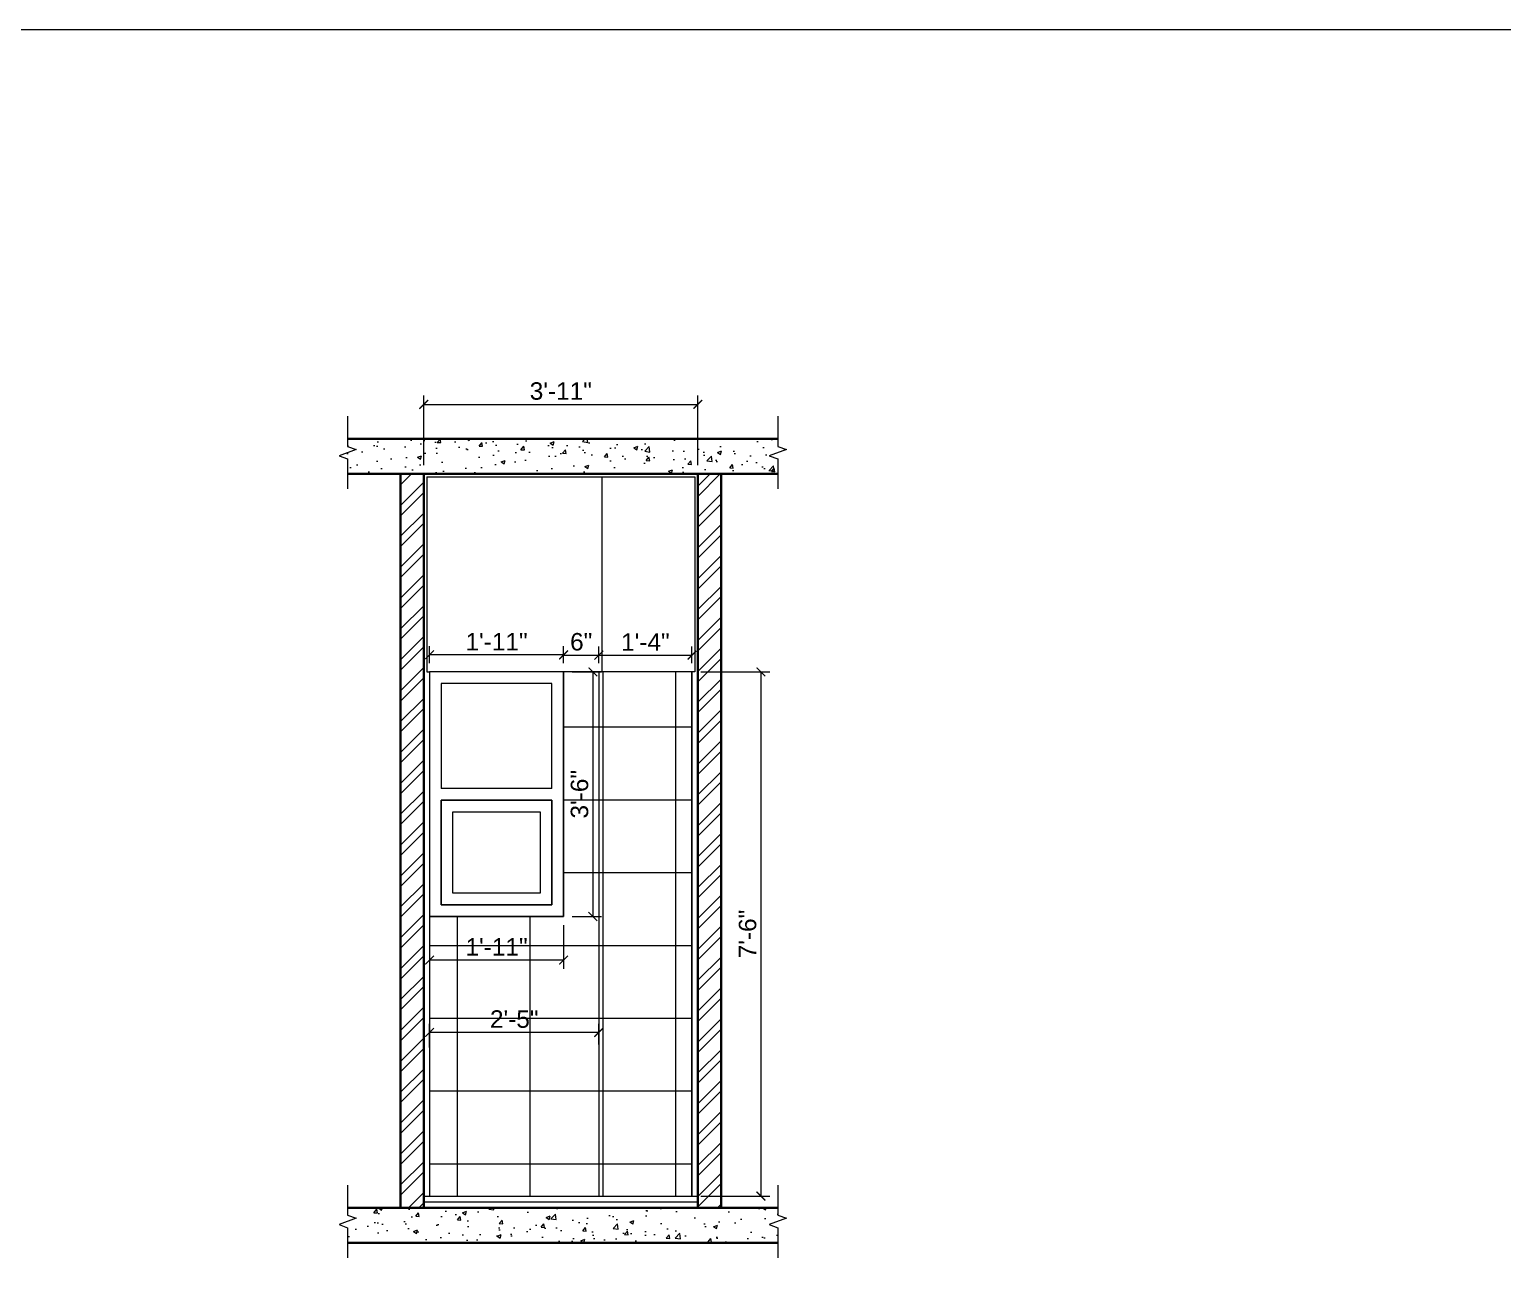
# Model space of a CAD drawing. Header units: inches. Extents: x 10755 to 33653, y -10992 to 10708.
# Drawn here: x 22630.1 to 22883, y 4272 to 4486.1 of the extents above; entities that cross this region are included whole.
import ezdxf

# ---------------------------------------------------------------- set-up
doc = ezdxf.new("R2010")
doc.units = ezdxf.units.IN
doc.header["$MEASUREMENT"] = 0
doc.linetypes.add('HIDDEN', pattern=[0.375, 0.25, -0.125])
for name, color, linetype, lineweight in [('12-Dim', 4, 'Continuous', 20), ('beam in plan', 241, 'HIDDEN', 20), ('Dimention', 4, 'Continuous', 15), ('elevation2', 151, 'Continuous', 18), ('hatch', 33, 'Continuous', 5), ('hatch 2', 8, 'Continuous', 13), ('hatch- rcc', 252, 'Continuous', 5), ('PLASTER', 50, 'Continuous', 9), ('wall', 1, 'Continuous', 35)]:
    doc.layers.add(name, color=color, linetype=linetype, lineweight=lineweight)
doc.styles.add('ATTR', font='romans.shx', dxfattribs={"width": 0.8, "height": 0.7})
doc.styles.get("Standard").update_dxf_attribs({"font": 'arial.ttf'})
doc.dimstyles.new('s3', dxfattribs={"dimscale": 3, "dimtxt": 1, "dimasz": 0.5, "dimexe": 0.5, "dimexo": 0.5, "dimgap": 0.25, "dimtad": 1, "dimzin": 3, "dimdsep": 46, "dimlunit": 4, "dimtxsty": 'Standard', "dimblk": 'ARCHTICK', "dimcen": 0, "dimclrd": 256, "dimclre": 256, "dimclrt": 6, "dimadec": 0, "dimazin": 0, "dimtfac": 0.5, "dimtix": 1, "dimtmove": 1, "dimatfit": 3, "dimfxl": 0.5, "dimfrac": 1, "dimtolj": 1, "dimtzin": 0, "dimarcsym": 1})
pattern_1 = [(45, (-6624.4078, -5896.172), (-2.6516504, 2.6516504), []), (45, (-6622.64, -5896.172), (-2.6516504, 2.6516504), [])]
pattern_2 = [(50, (-6624.408, -5896.172), (7.1726018, -0.6275213), [0.75, -8.25]), (355, (-6624.408, -5896.172), (-1.3875133, 7.5219213), [0.6, -6.6]), (100.451444, (-6623.81, -5896.224), (5.7850885, 6.8944), [0.637402, -7.011421]), (46.1842, (-6624.408, -5894.172), (10.672413, -1.655193), [1.125, -12.375]), (96.63564, (-6623.518, -5894.31), (9.346619, 9.741186), [0.956103, -10.517138]), (351.18416, (-6624.408, -5894.172), (9.346619, 9.741186), [0.9, -9.9]), (21, (-6623.408, -5894.672), (5.9690705, -4.026189), [0.75, -8.25]), (326, (-6623.408, -5894.672), (2.4331533, 7.2515005), [0.6, -6.6]), (71.451445, (-6622.9104, -5895.0074), (8.4022238, 3.2253115), [0.637402, -7.011421]), (37.5, (-6624.4078, -5896.1719), (0.12159855, 3.32893854), [0, -6.52, 0, -6.7, 0, -6.625]), (7.5, (-6624.4078, -5896.172), (2.6306954, 3.9441171), [0, -3.82, 0, -6.37, 0, -2.525]), (327.5, (-6626.6378, -5896.1719), (5.33822436, -0.2255487), [0, -2.5, 0, -7.8, 0, -10.35]), (317.5, (-6627.638, -5896.172), (5.8318617, 1.0010498), [0, -3.25, 0, -5.18, 0, -7.35])]

# ---------------------------------------------------------------- blocks, each defined once
blk = doc.blocks.new('_ArchTick')
at = {"color": 0, "const_width": 0.15}
blk.add_lwpolyline([(-0.5, -0.5), (0.5, 0.5)], dxfattribs=at)
blk = doc.blocks.new('*D2030')
at = {"layer": 'Defpoints', "color": 0, "transparency": 16777216}
for p in [(8880.59, 6709.25), (8874.54, 6706.37), (8880.59, 6706.37)]:
    blk.add_point(p, dxfattribs=at)
at = {"layer": 'Dimention', "lineweight": -2, "transparency": 16777216}
for p, q in [((8874.54, 6707.87), (8874.54, 6710.75)), ((8880.59, 6707.87), (8880.59, 6710.75)), ((8874.54, 6709.25), (8880.59, 6709.25))]:
    blk.add_line(p, q, dxfattribs=at)
at = {"layer": 'Dimention', "lineweight": -2, "transparency": 16777216, "xscale": 1.5, "yscale": 1.5, "zscale": 1.5, "rotation": 180}
blk.add_blockref('_ArchTick', (8874.54, 6709.25), dxfattribs=at)
at = {"layer": 'Dimention', "lineweight": -2, "transparency": 16777216, "xscale": 1.5, "yscale": 1.5, "zscale": 1.5}
blk.add_blockref('_ArchTick', (8880.59, 6709.25), dxfattribs=at)
at = {"layer": 'Dimention', "color": 6, "transparency": 16777216, "insert": (8877.57, 6711.53), "char_height": 3, "attachment_point": 5}
blk.add_mtext('\\A1;6"', dxfattribs=at)
blk = doc.blocks.new('*D2031')
at = {"layer": 'Defpoints', "color": 0, "transparency": 16777216}
for p in [(8896.59, 6709.25), (8880.59, 6706.37), (8896.59, 6706.37)]:
    blk.add_point(p, dxfattribs=at)
at = {"layer": 'Dimention', "lineweight": -2, "transparency": 16777216}
for p, q in [((8880.59, 6707.87), (8880.59, 6710.75)), ((8896.59, 6707.87), (8896.59, 6710.75)), ((8880.59, 6709.25), (8896.59, 6709.25))]:
    blk.add_line(p, q, dxfattribs=at)
at = {"layer": 'Dimention', "lineweight": -2, "transparency": 16777216, "xscale": 1.5, "yscale": 1.5, "zscale": 1.5, "rotation": 180}
blk.add_blockref('_ArchTick', (8880.59, 6709.25), dxfattribs=at)
at = {"layer": 'Dimention', "lineweight": -2, "transparency": 16777216, "xscale": 1.5, "yscale": 1.5, "zscale": 1.5}
blk.add_blockref('_ArchTick', (8896.59, 6709.25), dxfattribs=at)
at = {"layer": 'Dimention', "color": 6, "transparency": 16777216, "insert": (8888.59, 6711.5), "char_height": 3, "attachment_point": 5}
blk.add_mtext('\\A1;1\'-4"', dxfattribs=at)
blk = doc.blocks.new('*D2032')
at = {"layer": 'Defpoints', "color": 0, "transparency": 16777216}
for p in [(8851.54, 6709.31), (8851.54, 6706.37), (8874.54, 6706.37)]:
    blk.add_point(p, dxfattribs=at)
at = {"layer": 'Dimention', "lineweight": -2, "transparency": 16777216}
for p, q in [((8851.54, 6707.87), (8851.54, 6710.81)), ((8874.54, 6707.87), (8874.54, 6710.81)), ((8874.54, 6709.31), (8851.54, 6709.31))]:
    blk.add_line(p, q, dxfattribs=at)
at = {"layer": 'Dimention', "lineweight": -2, "transparency": 16777216, "xscale": 1.5, "yscale": 1.5, "zscale": 1.5, "rotation": 180}
blk.add_blockref('_ArchTick', (8851.54, 6709.31), dxfattribs=at)
at = {"layer": 'Dimention', "lineweight": -2, "transparency": 16777216, "xscale": 1.5, "yscale": 1.5, "zscale": 1.5}
blk.add_blockref('_ArchTick', (8874.54, 6709.31), dxfattribs=at)
at = {"layer": 'Dimention', "color": 6, "transparency": 16777216, "insert": (8863.04, 6711.56), "char_height": 3, "attachment_point": 5}
blk.add_mtext('\\A1;1\'-11"', dxfattribs=at)
blk = doc.blocks.new('*D2033')
at = {"layer": 'Defpoints', "color": 0, "transparency": 16777216}
for p in [(8874.54, 6706.37), (8874.54, 6664.37), (8879.57, 6664.37)]:
    blk.add_point(p, dxfattribs=at)
at = {"layer": 'Dimention', "lineweight": -2, "transparency": 16777216}
for p, q in [((8876.04, 6706.37), (8881.07, 6706.37)), ((8879.57, 6706.37), (8879.57, 6664.37)), ((8876.04, 6664.37), (8881.07, 6664.37))]:
    blk.add_line(p, q, dxfattribs=at)
at = {"layer": 'Dimention', "lineweight": -2, "transparency": 16777216, "xscale": 1.5, "yscale": 1.5, "zscale": 1.5}
for p, rotation in [((8879.57, 6706.37), 90), ((8879.57, 6664.37), 270)]:
    blk.add_blockref('_ArchTick', p, dxfattribs=dict(at, rotation=rotation))
at = {"layer": 'Dimention', "color": 6, "transparency": 16777216, "insert": (8877.29, 6685.37), "char_height": 3, "attachment_point": 5, "rotation": 90}
blk.add_mtext('\\A1;3\'-6"', dxfattribs=at)
blk = doc.blocks.new('*D2034')
at = {"layer": 'Defpoints', "color": 0, "transparency": 16777216}
for p in [(8851.54, 6664.37), (8874.54, 6664.37), (8851.54, 6656.9)]:
    blk.add_point(p, dxfattribs=at)
at = {"layer": 'Dimention', "lineweight": -2, "transparency": 16777216}
for p, q in [((8851.54, 6662.87), (8851.54, 6655.4)), ((8874.54, 6662.87), (8874.54, 6655.4)), ((8874.54, 6656.9), (8851.54, 6656.9))]:
    blk.add_line(p, q, dxfattribs=at)
at = {"layer": 'Dimention', "lineweight": -2, "transparency": 16777216, "xscale": 1.5, "yscale": 1.5, "zscale": 1.5, "rotation": 180}
blk.add_blockref('_ArchTick', (8851.54, 6656.9), dxfattribs=at)
at = {"layer": 'Dimention', "lineweight": -2, "transparency": 16777216, "xscale": 1.5, "yscale": 1.5, "zscale": 1.5}
blk.add_blockref('_ArchTick', (8874.54, 6656.9), dxfattribs=at)
at = {"layer": 'Dimention', "color": 6, "transparency": 16777216, "insert": (8863.04, 6659.16), "char_height": 3, "attachment_point": 5}
blk.add_mtext('\\A1;1\'-11"', dxfattribs=at)
blk = doc.blocks.new('*D2035')
at = {"layer": 'Defpoints', "color": 0, "transparency": 16777216}
for p in [(8851.54, 6644.47), (8851.54, 6640.37), (8880.59, 6640.9)]:
    blk.add_point(p, dxfattribs=at)
at = {"layer": 'Dimention', "lineweight": -2, "transparency": 16777216}
for p, q in [((8851.54, 6641.87), (8851.54, 6645.97)), ((8880.59, 6642.4), (8880.59, 6645.97)), ((8880.59, 6644.47), (8851.54, 6644.47))]:
    blk.add_line(p, q, dxfattribs=at)
at = {"layer": 'Dimention', "lineweight": -2, "transparency": 16777216, "xscale": 1.5, "yscale": 1.5, "zscale": 1.5, "rotation": 180}
blk.add_blockref('_ArchTick', (8851.54, 6644.47), dxfattribs=at)
at = {"layer": 'Dimention', "lineweight": -2, "transparency": 16777216, "xscale": 1.5, "yscale": 1.5, "zscale": 1.5}
blk.add_blockref('_ArchTick', (8880.59, 6644.47), dxfattribs=at)
at = {"layer": 'Dimention', "color": 6, "transparency": 16777216, "insert": (8866.07, 6646.75), "char_height": 3, "attachment_point": 5}
blk.add_mtext('\\A1;2\'-5"', dxfattribs=at)
blk = doc.blocks.new('*D2036')
at = {"layer": 'Defpoints', "color": 0, "transparency": 16777216}
for p in [(8896.59, 6706.37), (8896.59, 6616.37), (8908.43, 6616.37)]:
    blk.add_point(p, dxfattribs=at)
at = {"layer": 'Dimention', "lineweight": -2, "transparency": 16777216}
for p, q in [((8898.09, 6706.37), (8909.93, 6706.37)), ((8908.43, 6706.37), (8908.43, 6616.37)), ((8898.09, 6616.37), (8909.93, 6616.37))]:
    blk.add_line(p, q, dxfattribs=at)
at = {"layer": 'Dimention', "lineweight": -2, "transparency": 16777216, "xscale": 1.5, "yscale": 1.5, "zscale": 1.5}
for p, rotation in [((8908.43, 6706.37), 90), ((8908.43, 6616.37), 270)]:
    blk.add_blockref('_ArchTick', p, dxfattribs=dict(at, rotation=rotation))
at = {"layer": 'Dimention', "color": 6, "transparency": 16777216, "insert": (8906.15, 6661.37), "char_height": 3, "attachment_point": 5, "rotation": 90}
blk.add_mtext('\\A1;7\'-6"', dxfattribs=at)
blk = doc.blocks.new('*D2041')
at = {"layer": 'Defpoints', "color": 0, "transparency": 16777216}
for p in [(8897.59, 6752.3), (8850.54, 6740.37), (8897.59, 6740.37)]:
    blk.add_point(p, dxfattribs=at)
at = {"layer": 'Dimention', "lineweight": -2, "transparency": 16777216}
for p, q in [((8850.54, 6741.87), (8850.54, 6753.8)), ((8897.59, 6741.87), (8897.59, 6753.8)), ((8850.54, 6752.3), (8897.59, 6752.3))]:
    blk.add_line(p, q, dxfattribs=at)
at = {"layer": 'Dimention', "lineweight": -2, "transparency": 16777216, "xscale": 1.5, "yscale": 1.5, "zscale": 1.5, "rotation": 180}
blk.add_blockref('_ArchTick', (8850.54, 6752.3), dxfattribs=at)
at = {"layer": 'Dimention', "lineweight": -2, "transparency": 16777216, "xscale": 1.5, "yscale": 1.5, "zscale": 1.5}
blk.add_blockref('_ArchTick', (8897.59, 6752.3), dxfattribs=at)
at = {"layer": 'Dimention', "color": 6, "transparency": 16777216, "insert": (8874.07, 6754.58), "char_height": 3, "attachment_point": 5}
blk.add_mtext('\\A1;3\'-11"', dxfattribs=at)
blk = doc.blocks.new('A$C73A77BFC')
at = {"layer": 'hatch'}
h = blk.add_hatch(dxfattribs=at)
h.set_pattern_fill('ANSI37', color=256, scale=100, angle=45)
h.set_pattern_definition([(90, (-6571.457, -5896.172), (-12.5, 3e-15), []), (180, (-6571.457, -5896.172), (-3e-15, -12.5), [])])
h.paths.add_polyline_path([(2325.133, 810.194), (2303.086, 810.194), (2303.086, 768.194), (2280.086, 768.194), (2280.086, 720.194), (2325.133, 720.194)])
at = {"layer": 'hatch 2', "linetype": 'Continuous', "ltscale": 30}
h = blk.add_hatch(dxfattribs=at)
h.set_pattern_fill('ANSI32', color=256, scale=10, style=0)
h.set_pattern_definition(pattern_1)
h.paths.add_polyline_path([(2279.086, 844.194), (2275.086, 844.194), (2275.086, 718.194), (2279.086, 718.194)])
h = blk.add_hatch(dxfattribs=at)
h.set_pattern_fill('ANSI32', color=256, scale=10, style=0)
h.set_pattern_definition(pattern_1)
h.paths.add_polyline_path([(2330.133, 844.194), (2326.133, 844.194), (2326.133, 718.194), (2330.133, 718.194)])
at = {"layer": 'hatch- rcc'}
h = blk.add_hatch(dxfattribs=at)
h.set_pattern_fill('AR-CONC', color=256, style=0)
h.set_pattern_definition(pattern_2)
h.paths.add_polyline_path([(2266.009, 850.194), (2266.009, 848.924), (2267.493, 848.384), (2264.525, 847.304), (2266.009, 846.764), (2266.009, 844.194), (2339.89, 844.194), (2339.89, 846.764), (2338.406, 847.304), (2341.373, 848.384), (2339.89, 848.924), (2339.89, 850.194)])
h = blk.add_hatch(dxfattribs=at)
h.set_pattern_fill('AR-CONC', color=256, style=0)
h.set_pattern_definition(pattern_2)
h.paths.add_polyline_path([(2339.89, 712.194), (2339.89, 714.764), (2338.406, 715.304), (2341.373, 716.384), (2339.89, 716.924), (2339.89, 718.194), (2266.009, 718.194), (2266.009, 716.924), (2267.493, 716.384), (2264.525, 715.304), (2266.009, 714.764), (2266.009, 712.194)])
at = {"layer": '12-Dim', "linetype": 'Continuous'}
for points in [[(2266.009, 854.083), (2266.009, 848.924), (2267.493, 848.384), (2264.525, 847.304), (2266.009, 846.764), (2266.009, 841.624)], [(2339.89, 854.083), (2339.89, 848.924), (2341.373, 848.384), (2338.406, 847.304), (2339.89, 846.764), (2339.89, 841.624)], [(2266.009, 722.083), (2266.009, 716.924), (2267.493, 716.384), (2264.525, 715.304), (2266.009, 714.764), (2266.009, 709.624)], [(2339.89, 722.083), (2339.89, 716.924), (2341.373, 716.384), (2338.406, 715.304), (2339.89, 714.764), (2339.89, 709.624)]]:
    blk.add_lwpolyline(points, dxfattribs=at)
at = {"layer": 'Dimention'}
blk.add_lwpolyline([(1940.423, 920.501), (2988.202, 920.501), (2988.202, 437.965), (1940.423, 437.965)], close=True, dxfattribs=at)
blk.add_lwpolyline([(2282.086, 788.194), (2282.086, 770.194), (2301.086, 770.194), (2301.086, 788.194)], dxfattribs=at)
at = {"layer": 'elevation2'}
for p, q in [((2301.086, 790.194), (2282.086, 790.194)), ((2301.086, 788.194), (2282.086, 788.194))]:
    blk.add_line(p, q, dxfattribs=at)
for points in [[(2303.086, 810.194), (2280.086, 810.194), (2280.086, 768.194), (2303.086, 768.194)], [(2282.086, 788.194), (2301.086, 788.194), (2301.086, 770.194), (2282.086, 770.194)], [(2284.086, 786.194), (2299.086, 786.194), (2299.086, 772.194), (2284.086, 772.194)]]:
    blk.add_lwpolyline(points, close=True, dxfattribs=at)
blk.add_lwpolyline([(2301.086, 790.194), (2301.086, 808.194), (2282.086, 808.194), (2282.086, 790.194)], dxfattribs=at)
at = {"layer": 'PLASTER', "linetype": 'Continuous', "ltscale": 30}
for p, q in [((2279.586, 843.694), (2325.633, 843.694)), ((2279.586, 843.694), (2279.586, 810.194)), ((2309.633, 843.694), (2309.633, 810.194)), ((2325.633, 843.694), (2325.633, 810.194)), ((2279.586, 810.194), (2280.086, 810.194)), ((2280.086, 810.194), (2280.086, 720.194)), ((2309.133, 810.194), (2309.133, 720.194)), ((2325.133, 810.194), (2325.133, 720.194)), ((2325.633, 810.194), (2325.133, 810.194)), ((2279.086, 720.194), (2326.133, 720.194)), ((2279.086, 719.194), (2326.133, 719.194))]:
    blk.add_line(p, q, dxfattribs=at)
blk.add_lwpolyline([(2325.133, 810.194), (2303.086, 810.194), (2303.086, 768.194), (2280.086, 768.194), (2280.086, 720.194), (2325.133, 720.194), (2325.133, 810.194)], dxfattribs=at)
at = {"layer": 'wall', "linetype": 'Continuous', "ltscale": 30}
for p, q in [((2266.009, 850.194), (2339.89, 850.194)), ((2266.009, 844.194), (2339.89, 844.194)), ((2275.086, 844.194), (2275.086, 718.194)), ((2279.086, 844.194), (2279.086, 718.194)), ((2326.133, 844.194), (2326.133, 718.194)), ((2330.133, 844.194), (2330.133, 718.194)), ((2266.009, 718.194), (2339.89, 718.194)), ((2266.009, 712.194), (2339.89, 712.194))]:
    blk.add_line(p, q, dxfattribs=at)
at = {"style": 'ATTR', "width": 0.8, "flags": 9}
blk.add_attdef('ESTCODE', (115.095, 879.654), '', height=0.626, rotation=180, dxfattribs=at)
at = {"style": 'ATTR', "text_generation_flag": 4, "width": 0.8, "flags": 9}
blk.add_attdef('ESTCODE', (115.095, 835.661), '', height=0.626, rotation=180, dxfattribs=at)
at = {"layer": 'Dimention'}
for base, p1, p2, picture, middle in [((2326.133, 856.13), (2279.086, 844.194), (2326.133, 844.194), '*D2041', (2302.609, 858.413)), ((2280.086, 813.135), (2303.086, 810.194), (2280.086, 810.194), '*D2032', (2291.586, 815.391)), ((2309.133, 813.075), (2303.086, 810.194), (2309.133, 810.194), '*D2030', (2306.109, 815.357)), ((2325.133, 813.075), (2309.133, 810.194), (2325.133, 810.194), '*D2031', (2317.133, 815.332)), ((2280.086, 760.729), (2303.086, 768.194), (2280.086, 768.194), '*D2034', (2291.586, 762.985)), ((2280.086, 748.295), (2309.133, 744.731), (2280.086, 744.194), '*D2035', (2294.609, 750.577))]:
    dim = blk.add_linear_dim(base=base, p1=p1, p2=p2, dimstyle='s3', dxfattribs=at)
    dim.commit()
    dim.dimension.update_dxf_attribs({"geometry": picture, "text_midpoint": middle, "insert": (-6571.457, -5896.172)})
for base, p1, p2, picture, middle in [((2308.114, 768.194), (2303.086, 810.194), (2303.086, 768.194), '*D2033', (2305.831, 789.194)), ((2336.974, 720.194), (2325.133, 810.194), (2325.133, 720.194), '*D2036', (2334.692, 765.194))]:
    dim = blk.add_linear_dim(base=base, p1=p1, p2=p2, angle=90, dimstyle='s3', dxfattribs=at)
    dim.commit()
    dim.dimension.update_dxf_attribs({"geometry": picture, "text_midpoint": middle, "insert": (-6571.457, -5896.172)})

msp = doc.modelspace()

# ---------------------------------------------------------------- block references
at = {"layer": 'beam in plan'}
msp.add_blockref('A$C73A77BFC', (20418.68, 3565.584), dxfattribs=at)

doc.saveas('drawing.dxf')
